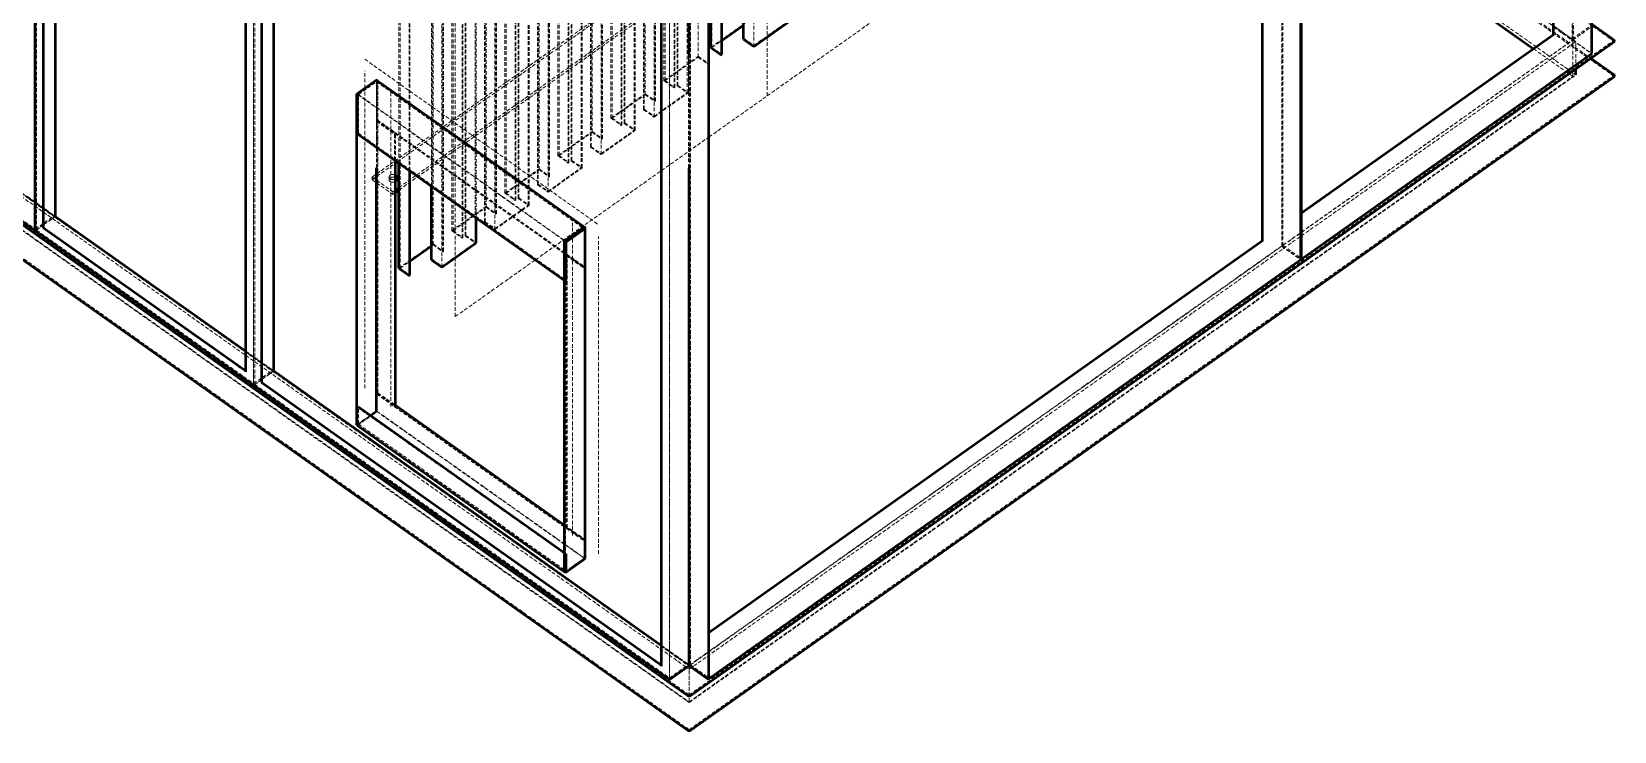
# Model space of a CAD drawing. Header units: millimetres. Extents: x 589 to 12190, y 300 to 8700.
# Drawn here: x 1816 to 3431, y 688 to 1402 of the extents above; entities that cross this region are included whole.
import ezdxf

# ---------------------------------------------------------------- set-up
doc = ezdxf.new("R2010")
doc.units = ezdxf.units.MM
doc.linetypes.add('Hidden', pattern=[15, 5, -3, 5, -2])
for name, color, linetype, lineweight in [('Default', 7, 'Continuous', 50), ('Edges', 7, 'Hidden', 15), ('HiddenEdges', 2, 'Hidden', 15), ('HiddenSilhouettes', 2, 'Hidden', 15), ('HiddenWires', 7, 'Hidden', 15), ('Silhouettes', 7, 'Continuous', 50), ('Wires', 7, 'Hidden', 15)]:
    doc.layers.add(name, color=color, linetype=linetype, lineweight=lineweight)

# ---------------------------------------------------------------- blocks, each defined once
blk = doc.blocks.new('Isometric')
at = {"layer": 'Edges'}
for points in [[(1863.650626169547, -1528.81164213753), (1863.650761888882, 159.4763739560417)], [(1838.477554274986, -1511.011591890284), (1838.477687132474, 141.6763196615316)], [(1813.304573582638, -1503.638581766499), (1813.304704416501, 123.8763304494464)], [(-242.537637487073, -1766.553558077629), (-242.5375033366176, -97.78172258760696)], [(1467.670894372296, -1808.811633943153), (1467.671030091632, -120.5236178495807)], [(1417.324755468646, -1783.638634607283), (1417.324886302508, -156.1237223913381)], [(43.84062431954362, -1979.660175600026), (43.84076017530151, -289.6751378598833)], [(54.44722749290804, -1976.553574820027), (54.44736164336337, -307.7817393300052)], [(-1866.762006890896, -630.6600680500462), (636.396134848756, -2400.660204958135)], [(-1840.599061282694, -659.5362193291564), (636.3961340146302, -2411.036358968734)], [(-1866.762010699405, -678.0362208040824), (636.396136989013, -2448.036361918585)], [(609.5260814242706, -2379.660207490308), (609.526217280028, -689.6751697501661)], [(679.8831377737974, -1530.758667846872), (679.8832025752904, -724.657001561252)], [(724.4308640640802, -1519.258666930026), (724.4309288655722, -713.1570006444058)], [(1469.367920943171, -1746.838554360077), (1813.304573582638, -1503.638581766499)], [(1812.456079923681, -1503.038606132728), (1813.304573582638, -1503.638581766499)], [(636.3961407975221, -2400.660209164548), (1895.046139763605, -1510.660138208652)], [(1469.367918919546, -1772.011553695947), (1838.477597240431, -1511.011561509122)], [(1469.367916057698, -1807.611658237704), (1863.650626169547, -1528.81164213753)], [(636.396136989013, -2448.036361918585), (1895.046135955096, -1558.036290962689)], [(184.1306531788046, -1583.602647695835), (185.2620284088512, -1584.402650811373)], [(235.6079991090855, -2008.998040668912), (235.6080260598328, -1673.742762111074)], [(300.1668194687713, -1819.258690847744), (300.1668274968697, -1719.392729437054)], [(-241.6891085334773, -1761.911628301363), (-225.4256562151486, -1750.411629311024)], [(-242.537637487073, -1766.553558077629), (-241.689108858403, -1765.953557648323)], [(468.1047526411153, -1838.142777842223), (468.1047569612151, -1784.402666756514)], [(493.8434379963719, -1819.942776403136), (493.8434422255232, -1767.334018813779)], [(663.2662362120841, -2316.838599803741), (1417.324755468646, -1783.638634607283)], [(1416.476261809689, -1783.038658973512), (1417.324755468646, -1783.638634607283)], [(663.2662341884584, -2342.011599139611), (1442.497822477735, -1791.011583695906)], [(1442.497822477735, -1791.011583695906), (1467.670894372296, -1808.811633943153)], [(663.266231326611, -2377.611703681368), (1467.670894372296, -1808.811633943153)], [(468.1047207860665, -2234.405371321409), (468.1047526832799, -1837.618269942314)], [(54.44722749290804, -1976.553574820027), (55.29575612157851, -1975.953574390722)], [(54.44722749290804, -1976.553574820027), (598.9194799562079, -2361.553605514424)], [(211.0006795671106, -1991.598037755806), (466.9733720395088, -2172.598068543314)], [(493.8434081194741, -2191.598053700948), (493.8434119548269, -2143.887976017667)], [(493.843406232274, -2215.073994806786), (493.8434081194741, -2191.598053700948)], [(469.2360905836449, -2232.473996945032), (493.843406232274, -2215.073994806786)], [(636.3961375819731, -2360.66020597552), (636.3961426977012, -2297.022829055344)], [(636.3961406269918, -2402.781529338984), (636.3961407975221, -2400.660209164548)], [(636.3961368184828, -2450.15768209302), (636.396136989013, -2448.036361918585)]]:
    blk.add_lwpolyline(points, dxfattribs=at)
for points in [[(1442.497822477735, -1791.011583695906, 0), (1442.497955335223, -138.3236721440908, 0)], [(662.4177031354911, -2379.060231856537, 0), (662.417838991249, -689.0751941163946, 0)], [(1838.477597240426, -1511.011622271438, 0), (1863.650626169547, -1528.81164213753, 0)], [(636.3961919389694, -1684.483416904638, 0), (636.3962042492863, -1531.348563866961, 0)], [(185.2620284088512, -1584.402650811373, 0), (212.1320845665541, -1565.402649296585, 0)], [(636.3961340146302, -2411.036358968734, 0), (1842.720234147293, -1558.036290962689, 0)], [(185.261992233703, -2034.405355376267, 0), (185.2620284088512, -1584.402650811373, 0)], [(185.2620284088512, -1584.402650811373, 0), (468.1047569612151, -1784.402666756514, 0)], [(255.6190931784895, -1830.75869176459, 0), (255.6191046633035, -1687.892731814229, 0)], [(468.1047569612151, -1784.402666756514, 0), (494.9748131189181, -1765.402665241726, 0)], [(-242.537637487073, -1766.553558077629, 0), (33.23402285148177, -1961.553573624141, 0)], [(466.9734033103555, -1783.602678899766, 0), (468.1047569612151, -1784.402666756514, 0)], [(493.8434379054233, -1821.074129899487, 0), (494.9748087078706, -1820.274129823785, 0)], [(55.29575644650413, -1971.911645043761, 0), (71.55920876483333, -1960.411646053422, 0)], [(185.261994211854, -2009.798039194893, 0), (468.1047227642175, -2209.798055140035, 0)], [(211.00067767991, -2015.073978861644, 0), (466.9733701523073, -2196.074009649151, 0)], [(236.7393699115314, -2008.198040593211, 0), (466.9733721681305, -2170.998068573809, 0)], [(468.1047227642175, -2209.798055140035, 0), (469.236092470846, -2208.998055839194, 0)], [(636.3961340146302, -2411.036358968734, 0), (636.3961346782257, -2402.781525132571, 0)]]:
    blk.add_polyline3d(points, dxfattribs=at)
for points in [[(1838.477597240426, -1511.011622271438, 0)], [(493.8434379054233, -1821.074129899487, 0)]]:
    blk.add_polyline3d(points, close=True, dxfattribs=at)
at = {"layer": 'HiddenEdges'}
for points in [[(-634.274957512054, 238.7186812564878), (1842.720237785271, -1512.781458383089)], [(-608.1120080953433, 257.218682731414), (1895.046139593075, -1512.781458383088)], [(-608.1120119038521, 209.8425299773776), (1895.046135784566, -1560.157611137125)], [(-227.1226780934803, -1749.211653605576), (-227.1225423741439, -60.92363751200355)], [(-225.4256564480393, -1750.908685374653), (-225.4255205922786, -60.92361307409737)], [(-253.1442056225128, -1767.611654691059), (-253.1440699031764, -79.32363859748693)], [(1442.49782231306, -1790.660160531856), (1442.497958168818, -100.6751227917134)], [(1468.519351933931, -1746.23863200701), (1468.51948360601, -108.2966837060053)], [(69.86214372812674, -1959.211639830394), (69.86227944746315, -270.9236237368223)], [(70.71068047724611, -1960.660174085237), (70.710816333004, -270.6751363450944)], [(34.08255148015178, -1960.953573194837), (34.0826856306071, -292.1817377048151)], [(43.8406161990938, -1977.611640915878), (43.84075191843021, -289.3236248223056)], [(-1838.477741230248, -660.1575393840037), (636.3961336029338, -2410.157678903992)], [(635.5476008328528, -2359.211671720676), (635.5477365521897, -670.9236556271044)], [(662.4176672028434, -2316.238677450674), (662.4177988749229, -678.2967291496689)], [(599.7680085848779, -2360.953605085119), (599.7681427353332, -692.1817695950976)], [(609.5260733038208, -2377.61167280616), (609.5262090231563, -689.3236567125882)], [(711.1372643573263, -1508.658659981418), (711.1373291588193, -702.556993695797)], [(648.7703965004594, -1533.958649791446), (648.7704613019519, -727.8569835058258)], [(662.0640392691207, -1543.358674954933), (662.0641040706128, -737.257008669312)], [(616.2435310845012, -1575.75867143453), (616.2435958859942, -769.6570051489093)], [(621.1932782714466, -1572.25867115549), (621.1933430729396, -766.1570048698693)], [(576.6455089192568, -1584.958653857459), (576.6455737207493, -778.8569875718379)], [(589.9391516879182, -1594.358679020945), (589.9392164894107, -788.2570127353242)], [(549.068390690245, -1623.258675221502), (549.068455491737, -817.1570089358815)], [(575.372770086828, -1604.658667635088), (575.3728348883196, -798.5570013494669)], [(504.5206213380548, -1635.95865792347), (504.5206861395473, -829.8569916378499)], [(517.8142641067161, -1645.358683086957), (517.8143289082086, -839.257016801336)], [(544.1186435032996, -1626.758675500542), (544.1187083047917, -820.6570092149216)], [(516.5414822123794, -1666.258678649708), (516.5415470138714, -860.1570123640872)], [(432.3957337568522, -1686.958661989482), (432.3957985583447, -880.8569957038617)], [(471.9937559220966, -1677.758679566554), (471.9938207235896, -871.6570132809334)], [(476.943503109042, -1674.258679287514), (476.943567910535, -868.1570130018933)], [(431.1229949244234, -1706.658675767111), (431.123059725915, -900.5570094814907)], [(445.6893765255136, -1696.358687152969), (445.6894413270061, -890.257020867348)], [(399.8688683408946, -1728.758683632566), (399.8689331423866, -922.6570173469456)], [(404.8186155278399, -1725.258683353526), (404.818680329332, -919.1570170679054)], [(444.4165946311764, -1717.25868271572), (444.4166594326693, -911.1570164300995)], [(360.2708461756497, -1737.958666055494), (360.2709109771422, -931.8569997698739)], [(373.5644889443111, -1747.358691218981), (373.5645537458036, -941.2570249333601)], [(358.9981073432205, -1757.658679833123), (358.9981721447134, -951.557013547503)], [(372.2917070499743, -1768.258686781732), (372.2917718514664, -962.1570204961113)], [(288.1459585944472, -1788.958670121506), (288.1460233959397, -982.8570038358855)], [(327.7439807596916, -1779.758687698578), (327.7440455611845, -973.6570214129572)], [(332.693727946637, -1776.258687419538), (332.6937927481299, -970.1570211339172)], [(286.8732197620184, -1808.658683899135), (286.8732845635104, -1002.557017613515)], [(301.439601363109, -1798.358695284992), (301.4396661646015, -992.2570289993719)], [(255.6191046633035, -1687.892731814229), (255.6191579799815, -1024.657025478969)], [(300.1668274968697, -1719.392729437054), (300.1668842702643, -1013.157024562123)], [(-1032.375960876972, -1180.660111899185), (-226.2741845027354, -1750.660157342838)], [(-1031.527432822276, -1180.908639931), (-225.4256564480393, -1750.908685374653)], [(1838.47759720047, -1511.508666312145), (1838.477607915882, -1378.213710829284)], [(1812.45608085836, -1491.411618925398), (1837.629060519561, -1509.211603953809)], [(212.1320802464543, -1619.142760382293), (212.1320845665541, -1565.402649296585)], [(636.3961336029338, -2410.157678903992), (1838.477593289642, -1560.157611137125)], [(186.3933980245315, -1584.734005006884), (469.236126576895, -1784.734020952025)], [(211.000709444008, -1619.942760457994), (212.1320802464543, -1619.142760382293)], [(235.6080288950347, -1638.474116867452), (236.7393996974811, -1637.67411679175)], [(235.6080260598328, -1673.742762111074), (235.6080288950347, -1638.474116867452)], [(233.3452377559738, -1720.442682703963), (233.3452380401909, -1716.907149079904)], [(1469.367845592887, -1746.838607640781), (1469.367920943171, -1746.838554360077)], [(495.8233070448291, -2190.198053553569), (495.8233411508777, -1765.9340186664)], [(1444.194844163137, -1789.811607990458), (1469.367918919546, -1772.011553695947)], [(470.3674701695404, -2173.398058341535), (470.3674999554896, -1802.874134540074)], [(636.3961375819731, -2360.66020597552), (1442.49782231306, -1790.660160531856)], [(70.71068047724611, -1960.660174085237), (636.3961375819731, -2360.66020597552)], [(211.0006795671106, -1991.598037755806), (212.1320503695565, -1990.798037680104)], [(212.1320503695565, -1990.798037680104), (212.9805784924656, -1990.198037608427)], [(212.1320503695565, -1990.798037680104), (236.7393699115314, -2008.198040593211)], [(211.0006731613589, -2014.60535074594), (212.1320483914055, -2015.405353861479)], [(466.9733721681305, -2170.998068573809), (494.9747789219205, -2190.798053625246)], [(466.9733720395088, -2172.598068543314), (473.7615463962939, -2177.398032772707)], [(469.2360993670941, -2174.198058417237), (470.3674701695404, -2173.398058341535)], [(493.8434232929108, -2214.605381949872), (494.9747769437695, -2215.40536980662)], [(663.2661608618, -2316.838653084445), (663.2662362120841, -2316.838599803741)], [(636.3961346782257, -2402.781525132571), (636.396137652609, -2365.781526389133)], [(636.396137513761, -2361.508734079011), (636.3961375819731, -2360.66020597552)]]:
    blk.add_lwpolyline(points, dxfattribs=at)
blk.add_lwpolyline([(1838.477597268682, -1510.660138208653)], close=True, dxfattribs=at)
for points in [[(588.6663697935805, -1615.258674583696, 0), (588.666434595074, -809.1570082980754, 0)], [(503.2478825056251, -1655.658671701099, 0), (503.2479473071185, -849.5570054154789, 0)], [(1273.640633658237, -1110.908658788091, 0), (1839.326090762963, -1510.908690678374, 0)], [(1812.456080790148, -1492.26014702889, 0), (1838.477554303242, -1510.660107827498, 0)], [(1838.477597268682, -1510.660138208653, 0), (1864.499162822199, -1529.06016408967, 0)], [(186.3933980245315, -1584.734005006884, 0), (211.0007136731597, -1567.334002868638, 0)], [(211.0006731613589, -2014.60535074594, 0), (211.0007093365075, -1564.602646181046, 0)], [(212.9806125985142, -1565.934002721258, 0), (495.8233411508777, -1765.9340186664, 0)], [(186.3933937953798, -1637.34276259624, 0), (186.3933980245315, -1584.734005006884, 0)], [(211.0007093530598, -1621.074113954346, 0), (235.6080288950347, -1638.474116867452, 0)], [(212.1320802464543, -1619.142760382293, 0), (494.9748087988182, -1819.142776327434, 0)], [(185.2620240887513, -1638.142761897081, 0), (186.3933937953798, -1637.34276259624, 0)], [(186.3933937953798, -1637.34276259624, 0), (469.2361223477437, -1837.342778541382, 0)], [(-253.1442406604383, -1769.660158857627, 0), (-226.2741845027354, -1750.660157342838, 0)], [(-251.4471837441811, -1768.811630396508, 0), (-241.6891085334773, -1761.911628301363, 0)], [(-226.2741845027354, -1750.660157342838, 0), (70.71068047724657, -1960.660174085237, 0)], [(-225.4256564480393, -1750.908685374653, 0), (71.55920853194266, -1960.908702117051, 0)], [(493.8434232929108, -2214.605381949872, 0), (493.8434594680584, -1764.602677384978, 0)], [(494.9748130279695, -1766.534018738077, 0), (495.8233411508777, -1765.9340186664, 0)], [(469.2361291530433, -1803.674134615776, 0), (493.8434379054233, -1821.074129899487, 0)], [(45.53768123579994, -1978.811647138906, 0), (55.29575644650413, -1971.911645043761, 0)], [(70.71068040903401, -1961.508702188729, 0), (71.5592085319422, -1960.908702117051, 0)], [(71.5592085319422, -1960.908702117051, 0), (637.2446656366687, -2360.908734007334, 0)], [(212.1320503695565, -1990.798037680104, 0), (212.1320503731672, -1990.753122979991, 0)], [(184.130617003656, -2033.605352260729, 0), (211.0006731613589, -2014.60535074594, 0)], [(186.3933620312814, -2032.473980999891, 0), (186.3933639184825, -2008.998039894052, 0)], [(212.1320483914055, -2015.405353861479, 0), (494.9747769437695, -2215.40536980662, 0)], [(470.3674701695404, -2173.398058341535, 0), (494.9747789219205, -2190.798053625246, 0)], [(466.9733701523073, -2196.074009649151, 0), (493.843406232274, -2215.073994806786, 0)], [(466.9733671352078, -2233.60538346466, 0), (493.8434232929108, -2214.605381949872, 0)], [(638.09315943205, -2359.811653434122, 0), (663.2662341884584, -2342.011599139611, 0)], [(636.3961336029338, -2410.157678903992, 0), (636.3961375819731, -2360.66020597552, 0)]]:
    blk.add_polyline3d(points, dxfattribs=at)
at = {"layer": 'HiddenSilhouettes'}
for points in [[(-608.1120117333219, 211.9638501518134), (1863.046141326811, -1535.408877245328)], [(-634.2749611500326, 193.4638486768877), (1842.720234147293, -1558.036290962689)], [(-251.4471837441811, -1768.811630396508), (-251.4470480248447, -80.52361430293558)], [(-226.2741845709475, -1751.50868544633), (-226.274056079701, -153.1348865278719)], [(70.71068040903401, -1961.508702188729), (70.71081626479463, -271.5236298881732)], [(45.53768123579994, -1978.811647138906), (45.5378169551368, -290.5236310453342)], [(637.2446656366687, -2360.908734007334), (637.2448014924298, -670.9236617067788)], [(638.09315943205, -2359.811653434122), (638.0932951513864, -671.5236373405498)], [(667.4380317260016, -1520.758636532034), (667.4380965274936, -714.656970246414)], [(662.9125759899853, -1542.758668803581), (662.9126407914782, -736.6570025179606)], [(602.1013946568837, -1565.758670637273), (602.1014594583758, -759.6570043516522)], [(603.7984250367053, -1565.758640119692), (603.7984898381974, -759.6569738340716)], [(617.0920678053667, -1575.158665283178), (617.0921326068587, -769.0569989975579)], [(620.3447415505821, -1572.858677306841), (620.3448063520746, -766.7570110212209)], [(590.7876884087832, -1593.758672869593), (590.7877532102752, -787.6570065839724)], [(633.6383843192434, -1582.258702470328), (633.6384491207359, -776.1570361847071)], [(635.335414699065, -1582.258671952747), (635.335479500558, -776.1570056671262)], [(529.9765070756812, -1616.758674703285), (529.9765718771741, -810.6570084176642)], [(531.6735374555028, -1616.758644185704), (531.6736022569958, -810.6569779000836)], [(548.21985396938, -1623.858681372853), (548.2199187708725, -817.757015087233)], [(574.524233365963, -1605.258673786439), (574.5242981674555, -799.1570075008183)], [(518.6628008275807, -1644.758676935605), (518.6628656290736, -838.6570106499846)], [(544.9671802241642, -1626.15866934919), (544.9672450256571, -820.0570030635697)], [(561.5134967380413, -1633.25870653634), (561.5135615395338, -827.1570402507189)], [(563.2105271178634, -1633.258676018759), (563.2105919193555, -827.1570097331385)], [(502.399345784761, -1656.258677852451), (502.3994105862535, -850.1570115668303)], [(457.8516194944791, -1667.758678769297), (457.8516842959712, -861.6570124836762)], [(459.5486498743007, -1667.758648251716), (459.5487146757928, -861.6569819660958)], [(472.8422926429621, -1677.158673415202), (472.8423574444541, -871.057007129582)], [(476.0949663881775, -1674.858685438865), (476.09503118967, -868.7570191532452)], [(489.3886091568388, -1684.258710602352), (489.3886739583313, -878.1570443167311)], [(491.0856395366604, -1684.258680084771), (491.0857043381534, -878.1570137991505)], [(430.2744582035584, -1707.258681918463), (430.2745230050509, -901.1570156328426)], [(446.5379132463786, -1695.758681001617), (446.5379780478706, -889.6570147159966)], [(385.7267319132761, -1718.758682835309), (385.7267967147691, -912.6570165496883)], [(387.4237622930978, -1718.758652317728), (387.4238270945907, -912.6569860321076)], [(400.7174050617591, -1728.158677481214), (400.7174698632521, -922.057011195594)], [(403.9700788069749, -1725.858689504877), (403.9701436084674, -919.757023219257)], [(374.4130256651756, -1746.758685067629), (374.4130904666686, -940.6570187820084)], [(417.2637215756363, -1735.258714668363), (417.2637863771288, -929.1570483827429)], [(418.9607519554584, -1735.258684150783), (418.9608167569504, -929.1570178651623)], [(313.6018443320741, -1769.758686901321), (313.6019091335661, -963.6570206157003)], [(315.2988747118957, -1769.75865638374), (315.2989395133877, -963.6569900981196)], [(358.1495706223559, -1758.258685984475), (358.1496354238484, -952.1570196988544)], [(328.592517480557, -1779.158681547226), (328.5925822820491, -973.0570152616056)], [(331.8451912257724, -1776.858693570889), (331.8452560272649, -970.7570272852686)], [(345.1388339944338, -1786.258718734375), (345.1388987959263, -980.1570524487547)], [(286.0246910692517, -1709.392728639797), (286.0247478426459, -1003.157023764866)], [(302.2881380839735, -1797.758689133641), (302.2882028854656, -991.6570228480205)], [(241.476968235685, -1677.892731016972), (241.4770215523645, -1014.657024681712)], [(243.1739871306927, -1820.758660449752), (243.1740519321856, -1014.656994164131)], [(256.4676412877002, -1688.492737829155), (256.467694700847, -1024.057019327618)], [(-1032.375960945184, -1181.508640002677), (-226.2741845709475, -1751.50868544633)], [(-1057.548960118418, -1198.811584952854), (-253.1442404957597, -1767.611630031949)], [(205.0609651849545, -1696.90714748539), (629.3250097802625, -1396.907123567672)], [(239.2141868877711, -1676.292702944907), (629.3250094960454, -1400.442657191732)], [(241.4769655616005, -1711.157148621481), (657.6092826354993, -1416.907125162186)], [(665.7410013461804, -1520.758667049615), (712.4100462516644, -1487.758664418666)], [(1837.629060519561, -1509.211603953809), (1863.65062311477, -1490.811578072792)], [(636.3961375819731, -2360.66020597552), (1838.477597268682, -1510.660138208653)], [(636.396137652609, -2365.781526389133), (1842.720237785271, -1512.781458383089)], [(667.4380317260016, -1520.758636532034), (680.7316744946629, -1530.158661695521)], [(710.2887276364618, -1509.258666132769), (711.1372643573263, -1508.658659981418)], [(1842.720234810887, -1549.781465539353), (1842.720237785271, -1512.781458383089)], [(-226.2741845027354, -1750.660157342838), (-226.2741668725539, -1531.348563866961)], [(603.7984250367053, -1565.758640119692), (648.7703965004594, -1533.958649791446)], [(648.7703965004594, -1533.958649791446), (662.0640392691207, -1543.358674954933)], [(212.132084475606, -1566.534002792936), (212.9806125985142, -1565.934002721258)], [(212.132084475606, -1566.534002792936), (494.9748130279695, -1766.534018738077)], [(212.9805784924656, -1990.198037608427), (212.9806125985142, -1565.934002721258)], [(602.1013946568837, -1565.758670637273), (616.2435310845012, -1575.75867143453)], [(603.7984250367053, -1565.758640119692), (617.0920678053667, -1575.158665283178)], [(531.6735374555028, -1616.758644185704), (576.6455089192568, -1584.958653857459)], [(576.6455089192568, -1584.958653857459), (589.9391516879182, -1594.358679020945)], [(576.6455519811648, -1583.758672072336), (590.7876884087832, -1593.758672869593)], [(588.6663697935805, -1615.258674583696), (635.335414699065, -1582.258671952747)], [(588.6664128554894, -1614.058692798573), (633.6383843192434, -1582.258702470328)], [(616.2435310845012, -1575.75867143453), (617.0920678053667, -1575.158665283178)], [(620.3447415505821, -1572.858677306841), (621.1932782714466, -1572.25867115549)], [(620.3447415505821, -1572.858677306841), (633.6383843192434, -1582.258702470328)], [(575.372770086828, -1604.658667635088), (588.6664128554894, -1614.058692798573)], [(459.5486498743007, -1667.758648251716), (504.5206213380548, -1635.95865792347)], [(504.5206213380548, -1635.95865792347), (517.8142641067161, -1645.358683086957)], [(529.9765070756812, -1616.758674703285), (544.1186435032996, -1626.758675500542)], [(531.6735374555028, -1616.758644185704), (544.9671802241642, -1626.15866934919)], [(548.21985396938, -1623.858681372853), (561.5134967380413, -1633.25870653634)], [(549.068390690245, -1623.258675221502), (563.2105271178634, -1633.258676018759)], [(236.7393967336575, -1674.542762004877), (236.7393996974811, -1637.67411679175)], [(502.399345784761, -1656.258677852451), (503.2478825056251, -1655.658671701099)], [(502.399345784761, -1656.258677852451), (516.5414822123794, -1666.258678649708)], [(503.2478825056251, -1655.658671701099), (516.5415252742869, -1665.058696864585)], [(517.8142641067161, -1645.358683086957), (518.6628008275807, -1644.758676935605)], [(205.0609649007374, -1700.442681109449), (236.7393964523062, -1678.042644282827)], [(457.8516194944791, -1667.758678769297), (471.9937559220966, -1677.758679566554)], [(459.5486498743007, -1667.758648251716), (472.8422926429621, -1677.158673415202)], [(471.9937559220966, -1677.758679566554), (472.8422926429621, -1677.158673415202)], [(476.0949663881775, -1674.858685438865), (476.943503109042, -1674.258679287514)], [(476.0949663881775, -1674.858685438865), (489.3886091568388, -1684.258710602352)], [(476.943503109042, -1674.258679287514), (491.0856395366604, -1684.258680084771)], [(205.0609649007374, -1700.442681109449), (205.0609651849545, -1696.90714748539)], [(205.0609649007374, -1700.442681109449), (233.3452377559738, -1720.442682703963)], [(205.0609651849545, -1696.90714748539), (233.3452380401909, -1716.907149079904)], [(236.7393947302016, -1699.464861691411), (234.6392973592356, -1700.322186820156), (232.0511328962875, -1700.322217337736), (229.8097027274548, -1699.407147684704), (228.5155987893827, -1697.822217138422), (228.5156418006363, -1695.992108349937), (229.8097023255118, -1694.407147286075), (232.0511755055963, -1693.492108150623), (234.6393399685444, -1693.492077633043), (236.7393951414247, -1694.349430578996)], [(228.5155985051656, -1701.357750762482), (228.5155987893827, -1697.822217138422)], [(228.5156415164192, -1699.527641973997), (229.8097020412947, -1697.942680910135), (232.0511752213793, -1697.027641774682), (234.6393396843273, -1697.027611257102), (236.7393948572076, -1697.884964203055)], [(237.4786267364066, -1698.67489538587), (238.1748737912321, -1699.527611456416)], [(385.7267319132761, -1718.758682835309), (432.3957768187602, -1685.75868020436)], [(432.3957337568522, -1686.958661989482), (445.6893765255136, -1696.358687152969)], [(432.3957768187602, -1685.75868020436), (446.5379132463786, -1695.758681001617)], [(444.4165946311764, -1717.25868271572), (491.0856395366604, -1684.258680084771)], [(444.4166376930848, -1716.058700930597), (489.3886091568388, -1684.258710602352)], [(228.5155985051656, -1701.357750762482), (229.8097024432377, -1702.942681308763), (232.0511326120704, -1703.857750961796), (234.6392970750185, -1703.857720444215), (236.7393944459845, -1703.000395315471)], [(385.7267319132761, -1718.758682835309), (399.8688683408946, -1728.758683632566)], [(387.4237622930978, -1718.758652317728), (400.7174050617591, -1728.158677481214)], [(431.1229949244234, -1706.658675767111), (444.4166376930848, -1716.058700930597)], [(315.2988747118957, -1769.75865638374), (360.2708461756497, -1737.958666055494)], [(360.2708461756497, -1737.958666055494), (373.5644889443111, -1747.358691218981)], [(372.2917070499743, -1768.258686781732), (418.9607519554584, -1735.258684150783)], [(372.2917501118818, -1767.058704996609), (417.2637215756363, -1735.258714668363)], [(403.9700788069749, -1725.858689504877), (404.8186155278399, -1725.258683353526)], [(403.9700788069749, -1725.858689504877), (417.2637215756363, -1735.258714668363)], [(404.8186155278399, -1725.258683353526), (418.9607519554584, -1735.258684150783)], [(-253.1442056225128, -1767.611654691059), (-227.1226780934803, -1749.211653605576)], [(-226.2741845709475, -1751.50868544633), (-225.4256564480393, -1750.908685374653)], [(358.1495706223559, -1758.258685984475), (358.9981073432205, -1757.658679833123)], [(358.1495706223559, -1758.258685984475), (372.2917070499743, -1768.258686781732)], [(358.9981073432205, -1757.658679833123), (372.2917501118818, -1767.058704996609)], [(1468.519392916721, -1746.238660986219), (1469.367845592887, -1746.838607640781)], [(-253.1442056225128, -1767.611654691059), (-253.1442404957597, -1767.611630031949)], [(300.1668625306797, -1818.058709062621), (345.1388339944338, -1786.258718734375)], [(313.6018443320741, -1769.758686901321), (327.7439807596916, -1779.758687698578)], [(315.2988747118957, -1769.75865638374), (328.592517480557, -1779.158681547226)], [(327.7439807596916, -1779.758687698578), (328.592517480557, -1779.158681547226)], [(331.8451912257724, -1776.858693570889), (332.693727946637, -1776.258687419538)], [(331.8451912257724, -1776.858693570889), (345.1388339944338, -1786.258718734375)], [(332.693727946637, -1776.258687419538), (346.8358643742554, -1786.258688216795)], [(241.4769567508711, -1820.758690967333), (288.1460016563551, -1787.758688336384)], [(288.1459585944472, -1788.958670121506), (301.439601363109, -1798.358695284992)], [(288.1460016563551, -1787.758688336384), (302.2881380839735, -1797.758689133641)], [(301.439601363109, -1798.358695284992), (302.2881380839735, -1797.758689133641)], [(469.2360993670941, -2174.198058417237), (469.2361291530433, -1803.674134615776)], [(1442.49782231306, -1790.660160531856), (1467.670894400546, -1808.460210915521)], [(1444.194844163137, -1789.811607990458), (1469.367916057698, -1807.611658237704)], [(243.1739871306927, -1820.758660449752), (256.4676298993541, -1830.158685613239)], [(286.8732197620184, -1808.658683899135), (300.1668625306797, -1818.058709062621)], [(71.55920853194266, -1960.908702117051), (71.55921844310433, -1837.618269942314)], [(43.8406161990938, -1977.611640915878), (69.86214372812674, -1959.211639830394)], [(33.23402294794823, -1960.353572901956), (34.08255148015178, -1960.953573194837)], [(45.53768123579994, -1978.811647138906), (609.5260733038208, -2377.61167280616)], [(70.71068040903401, -1961.508702188729), (636.396137513761, -2361.508734079011)], [(212.9805784924656, -1990.198037608427), (236.7393700079983, -2006.99804058628)], [(185.261992233703, -2034.405355376267), (212.1320483914055, -2015.405353861479)], [(186.3933620312814, -2032.473980999891), (202.9933588021095, -2020.736009112519)], [(466.9733722645969, -2169.798068566879), (495.8233070448291, -2190.198053553569)], [(494.9747789219205, -2190.798053625246), (495.8233070448291, -2190.198053553569)], [(466.9733692419809, -2207.398068863504), (469.236092470846, -2208.998055839194)], [(662.4177081856342, -2316.238706429884), (663.2661608618, -2316.838653084445)], [(663.2662362120755, -2316.838706365137), (663.2661608618, -2316.838653084445)], [(598.9194822265408, -2333.311680079396), (635.5476008328528, -2359.211671720676)], [(598.9194800526743, -2360.353604792238), (599.7680085848779, -2360.953605085119)], [(598.9194799562079, -2361.553605514424), (599.7680085848779, -2360.953605085119)], [(609.5260733038208, -2377.61167280616), (635.5476008328528, -2359.211671720676)], [(636.396137513761, -2361.508734079011), (637.2446656366687, -2360.908734007334)]]:
    blk.add_lwpolyline(points, dxfattribs=at)
blk.add_lwpolyline([(609.5260815889492, -2377.61167866463)], close=True, dxfattribs=at)
for points in [[(1837.629060519561, -1509.211603953809, 0), (1837.629196238897, 179.0764121397624, 0)], [(1839.326090762963, -1510.908690678374, 0), (1839.326226590471, 178.7249240341371, 0)], [(1444.194844163137, -1789.811607990458, 0), (1444.194979882473, -101.523591896886, 0)], [(-1840.599057644715, -614.2813867495561, 0), (636.396137652609, -2365.781526389133, 0)], [(-1838.477737251209, -610.6600664555317, 0), (636.3961375819731, -2360.66020597552, 0)], [(346.8358670966973, -1752.392724564671, 0), (346.8359291757479, -980.1570219311743, 0)], [(241.4769652773834, -1714.692682245541, 0), (657.6092823512822, -1420.442658786246, 0)], [(724.4309071259877, -1518.058685144903, 0), (769.4028785897431, -1486.258694816658, 0)], [(1812.456080721935, -1493.108675132382, 0), (1838.47759720047, -1511.508666312145, 0)], [(1838.477597268682, -1510.660138208653, 0), (1864.499165780509, -1492.260108143953, 0)], [(667.4380317260016, -1520.758636532034, 0), (680.7316760059753, -1511.35860923123, 0)], [(711.1372643573263, -1508.658659981418, 0), (724.4309071259877, -1518.058685144903, 0)], [(1785.077603313909, -1522.398115245966, 0), (1838.477593289642, -1560.157611137125, 0)], [(1838.477593289642, -1560.157611137125, 0), (1838.477597268682, -1510.660138208653, 0)], [(1838.47759720047, -1511.508666312145, 0), (1839.326090762963, -1510.908690678374, 0)], [(602.1013946568837, -1565.758670637273, 0), (648.7704395623673, -1532.758668006324, 0)], [(648.7704395623673, -1532.758668006324, 0), (662.9125759899853, -1542.758668803581, 0)], [(662.0640392691207, -1543.358674954933, 0), (662.9125759899853, -1542.758668803581, 0)], [(211.000709444008, -1619.942760457994, 0), (211.0007136731597, -1567.334002868638, 0)], [(211.0007136731597, -1567.334002868638, 0), (493.8434422255232, -1767.334018813779, 0)], [(212.1320483914055, -2015.405353861479, 0), (212.1320845665541, -1565.402649296585, 0)], [(529.9765070756812, -1616.758674703285, 0), (576.6455519811648, -1583.758672072336, 0)], [(621.1932782714466, -1572.25867115549, 0), (635.335414699065, -1582.258671952747, 0)], [(574.524233365963, -1605.258673786439, 0), (575.372770086828, -1604.658667635088, 0)], [(574.524233365963, -1605.258673786439, 0), (588.6663697935805, -1615.258674583696, 0)], [(589.9391516879182, -1594.358679020945, 0), (590.7876884087832, -1593.758672869593, 0)], [(211.000709444008, -1619.942760457994, 0), (493.8434379963719, -1819.942776403136, 0)], [(211.0007093530598, -1621.074113954346, 0), (212.1320801555062, -1620.274113878644, 0)], [(212.1320801555062, -1620.274113878644, 0), (236.7393996974811, -1637.67411679175, 0)], [(457.8516194944791, -1667.758678769297, 0), (504.5206643999627, -1634.758676138348, 0)], [(504.5206643999627, -1634.758676138348, 0), (518.6628008275807, -1644.758676935605, 0)], [(516.5414822123794, -1666.258678649708, 0), (563.2105271178634, -1633.258676018759, 0)], [(516.5415252742869, -1665.058696864585, 0), (561.5134967380413, -1633.25870653634, 0)], [(544.1186435032996, -1626.758675500542, 0), (544.9671802241642, -1626.15866934919, 0)], [(548.21985396938, -1623.858681372853, 0), (549.068390690245, -1623.258675221502, 0)], [(387.4237622930978, -1718.758652317728, 0), (432.3957337568522, -1686.958661989482, 0)], [(445.6893765255136, -1696.358687152969, 0), (446.5379132463786, -1695.758681001617, 0)], [(233.3452380401909, -1716.907149079904, 0), (236.7393935209734, -1714.507118395271, 0)], [(233.3452377559738, -1720.442682703963, 0), (236.7393932367563, -1718.04265201933, 0)], [(430.2744582035584, -1707.258681918463, 0), (431.1229949244234, -1706.658675767111, 0)], [(430.2744582035584, -1707.258681918463, 0), (444.4165946311764, -1717.25868271572, 0)], [(-263.7508398581681, -1723.311631446715, 0), (-227.1226780934803, -1749.211653605576, 0)], [(313.6018443320741, -1769.758686901321, 0), (360.2708892375576, -1736.758684270372, 0)], [(360.2708892375576, -1736.758684270372, 0), (374.4130256651756, -1746.758685067629, 0)], [(399.8688683408946, -1728.758683632566, 0), (400.7174050617591, -1728.158677481214, 0)], [(-226.2741845709475, -1751.50868544633, 0), (70.71068040903447, -1961.508702188729, 0)], [(373.5644889443111, -1747.358691218981, 0), (374.4130256651756, -1746.758685067629, 0)], [(1468.519351933931, -1746.23863200701, 0), (1469.367921039634, -1745.638602956117, 0)], [(1469.367920943163, -1746.838660921474, 0), (1469.367845592887, -1746.838607640781, 0)], [(-251.4471837441811, -1768.811630396508, 0), (43.8406161990938, -1977.611640915878, 0)], [(286.0246845524657, -1790.458637586195, 0), (288.1459585944472, -1788.958670121506, 0)], [(469.2361291530433, -1803.674134615776, 0), (470.3674999554896, -1802.874134540074, 0)], [(470.3674999554896, -1802.874134540074, 0), (494.9748087078697, -1820.274129823785, 0)], [(243.1739871306927, -1820.758660449752, 0), (256.4676314106664, -1811.358633148947, 0)], [(286.0246830411534, -1809.258690050487, 0), (286.8732197620184, -1808.658683899135, 0)], [(33.23402512181428, -1933.311648189114, 0), (69.86214372812674, -1959.211639830394, 0)], [(33.23402285148177, -1961.553573624141, 0), (34.08255148015178, -1960.953573194837, 0)], [(43.84062431954362, -1979.660175600026, 0), (70.71068047724657, -1960.660174085237, 0)], [(186.3933620312814, -2032.473980999891, 0), (469.2360905836449, -2232.473996945032, 0)], [(469.2360993670941, -2174.198058417237, 0), (493.8434081194741, -2191.598053700948, 0)], [(662.4176672028434, -2316.238677450674, 0), (663.2662363085465, -2315.63864839978, 0)], [(662.4177081856342, -2316.238706429884, 0), (662.4176672028434, -2316.238677450674, 0)], [(638.09315943205, -2359.811653434122, 0), (663.266231326611, -2377.611703681368, 0)]]:
    blk.add_polyline3d(points, dxfattribs=at)
blk.add_polyline3d([(1468.519392916721, -1746.238660986219, 0)], close=True, dxfattribs=at)
at = {"layer": 'HiddenWires'}
for points in [[(211.0007065178584, -1656.342759197968), (211.0007137641078, -1566.202649372286)], [(195.0907758018234, -1983.883570482952), (195.0908086029126, -1575.852646414178)], [(230.4461441058334, -1670.092760294196), (230.4461514807044, -1578.35265049901)], [(427.3512620866027, -1809.325707654704), (663.2662904206218, -1642.50856855383)], [(477.9335043541864, -2183.883586428093), (477.9335388730747, -1754.48401794736)]]:
    blk.add_lwpolyline(points, dxfattribs=at)
blk.add_polyline3d([(318.1980602044546, -1732.14273664949, 0), (318.1981125966627, -1080.407029923677, 0)], dxfattribs=at)
at = {"layer": 'Silhouettes'}
for points in [[(1864.499162822199, -1529.06016408967), (1864.499298677957, 160.9248736504724)], [(-253.1442406604383, -1769.660158857627), (-253.1441048046804, -79.67512111748465)], [(-225.4256562151486, -1750.411629311024), (-225.4255243350258, -109.8817192560305)], [(1468.519387866578, -1809.060186412873), (1468.519523722335, -119.0751486727308)], [(1469.367916057698, -1807.611658237704), (1469.368051777034, -119.3236421441325)], [(1416.476261809689, -1783.038658973512), (1416.47639254709, -156.723698161527)], [(33.23402285148177, -1961.553573624141), (33.23415700193664, -292.7817381341201)], [(55.29575612157851, -1975.953574390722), (55.29589017556691, -308.381739622886)], [(71.55920876483333, -1960.411646053422), (71.55934064495523, -319.8817359984282)], [(-1866.762007061426, -632.781388224482), (636.3961346782257, -2402.781525132571)], [(-1866.762010869935, -680.1575409785182), (636.3961368184828, -2450.15768209302)], [(636.3962042492863, -1531.348563866961), (636.396273437731, -670.6751682353772)], [(598.9194799562079, -2361.553605514424), (598.9196141066627, -692.7817700244027)], [(663.266231326611, -2377.611703681368), (663.2663670459478, -689.3236875877963)], [(710.2887276364618, -1509.258666132769), (710.2887924379538, -703.1569998471487)], [(665.7410013461804, -1520.758667049615), (665.741066147672, -714.6570007639946)], [(680.7316744946629, -1530.158661695521), (680.731739296155, -724.0569954099003)], [(-1059.246017034675, -1199.660113413974), (-253.1442406604383, -1769.660158857627)], [(1469.36795693167, -1299.157678294825), (1785.077603313909, -1522.398115245966)], [(724.4308640640802, -1519.258666930026), (771.0999089695642, -1486.258664299077)], [(1469.367921039634, -1745.638602956117), (1812.456079923681, -1503.038606132728)], [(1865.347653587162, -1489.660136761786), (1895.046139763605, -1510.660138208652)], [(636.3961406269918, -2402.781529338984), (1895.046139593075, -1512.781458383088)], [(710.2887276364618, -1509.258666132769), (724.4308640640802, -1519.258666930026)], [(1895.046139593075, -1512.781458383088), (1895.046139763605, -1510.660138208652)], [(679.8831377737974, -1530.758667846872), (680.7316744946629, -1530.158661695521)], [(1468.519387866578, -1809.060186412873), (1864.499162822199, -1529.06016408967)], [(1842.720234147293, -1558.036290962689), (1842.720234810887, -1549.781465539353)], [(211.0007093365075, -1564.602646181046), (212.1320845665541, -1565.402649296585)], [(636.3961368184828, -2450.15768209302), (1895.046135784566, -1560.157611137125)], [(1895.046135784566, -1560.157611137125), (1895.046135955096, -1558.036290962689)], [(184.130617003656, -2033.605352260729), (184.1306531788046, -1583.602647695835)], [(185.2620240887513, -1638.142761897081), (185.2620284088512, -1584.402650811373)], [(236.7393699115319, -2008.198040593211), (236.7393967336575, -1674.542762004877)], [(236.7393964523062, -1678.042644282827), (239.2141868877711, -1676.292702944907)], [(211.0006795671106, -1991.598037755806), (211.0007042556663, -1684.483416904638)], [(236.7393951414247, -1694.349430578996), (236.8807808350753, -1694.407160387889), (238.1748740754492, -1695.992077832357), (238.1748739283335, -1697.822134120987), (236.8807705393206, -1699.407147684704), (236.7393947302016, -1699.464861691411)], [(236.7393948572076, -1697.884964203055), (236.8807808350753, -1697.942694360039), (237.4786267364066, -1698.67489538587)], [(236.7393944459845, -1703.000395315471), (236.8807808350753, -1702.942668350449), (238.1748307799789, -1701.357720244901), (238.1748737912321, -1699.527611456416)], [(238.1748737912321, -1699.527611456416), (238.1748740754492, -1695.992077832357)], [(636.3961375819731, -2360.66020597552), (636.396191938969, -1684.483416904638)], [(236.7393935209734, -1714.507118395271), (241.4769655616005, -1711.157148621481)], [(286.0246830411534, -1809.258690050487), (286.0246910692517, -1709.392728639797)], [(-225.4256562151486, -1750.411629311024), (33.23402512181428, -1933.311648189114)], [(466.9734033103555, -1783.602678899766), (493.8434424450911, -1764.602689422035)], [(494.9748087988182, -1819.142776327434), (494.9748131189181, -1765.402665241726)], [(-241.689108858403, -1765.953557648323), (33.23402294794823, -1960.353572901956)], [(300.1668194687713, -1819.258690847744), (346.8358643742554, -1786.258688216795)], [(469.2361223477437, -1837.342778541382), (469.236126576895, -1784.734020952025)], [(469.236126576895, -1784.734020952025), (493.8434422255232, -1767.334018813779)], [(663.2662363085465, -2315.63864839978), (1416.476261809689, -1783.038658973512)], [(241.4769567508711, -1820.758690967333), (255.6190931784895, -1830.75869176459)], [(286.0246830411534, -1809.258690050487), (300.1668194687713, -1819.258690847744)], [(662.4177031354911, -2379.060231856537), (1468.519387866578, -1809.060186412873)], [(255.6190931784895, -1830.75869176459), (256.4676298993541, -1830.158685613239)], [(55.29575612157851, -1975.953574390722), (598.9194800526743, -2360.353604792238)], [(71.55920876483333, -1960.411646053422), (598.9194822265408, -2333.311680079396)], [(211.00067767991, -2015.073978861644), (211.0006795671106, -1991.598037755806)], [(235.6079991090855, -2008.998040668912), (236.7393699115319, -2008.198040593211)], [(236.7393700079983, -2006.99804058628), (466.9733722645969, -2169.798068566879)], [(494.9747789219205, -2190.798053625246), (494.9747826929624, -2143.887976017667)], [(493.8434081194741, -2191.598053700948), (494.9747789219205, -2190.798053625246)], [(609.5260814242706, -2379.660207490308), (636.3961375819731, -2360.66020597552)]]:
    blk.add_lwpolyline(points, dxfattribs=at)
blk.add_lwpolyline([(494.9748087078697, -1820.274129823785)], close=True, dxfattribs=at)
for points in [[(1812.456079923681, -1503.038606132728, 0), (1812.456210661082, 123.2763546792562, 0)], [(-241.689108858403, -1765.953557648323, 0), (-241.6889748044141, -98.38172288048781, 0)], [(680.7316760059753, -1511.35860923123, 0), (710.2887291477741, -1490.458613668478, 0)], [(665.7410013461804, -1520.758667049615, 0), (679.8831377737974, -1530.758667846872, 0)], [(1863.046141326811, -1535.408877245328, 0), (1895.046135955096, -1558.036290962689, 0)], [(184.1306531788046, -1583.602647695835, 0), (211.0007093365075, -1564.602646181046, 0)], [(212.1320845665541, -1565.402649296585, 0), (494.9748131189181, -1765.402665241726, 0)], [(185.2620240887513, -1638.142761897081, 0), (468.1047526411153, -1838.142777842223, 0)], [(241.4769567508711, -1820.758690967333, 0), (241.476968235685, -1677.892731016972, 0)], [(256.4676298993541, -1830.158685613239, 0), (256.4676412877002, -1688.492737829155, 0)], [(236.7393932367563, -1718.04265201933, 0), (241.4769652773834, -1714.692682245541, 0)], [(346.8358643742554, -1786.258688216795, 0), (346.8358670966973, -1752.392724564671, 0)], [(493.8434764910235, -1764.602689422032, 0), (494.9748131189181, -1765.402665241726, 0)], [(494.9747769437695, -2215.40536980662, 0), (494.9748131189181, -1765.402665241726, 0)], [(-253.1442406604383, -1769.660158857627, 0), (43.84062431954362, -1979.660175600026, 0)], [(466.9733671352078, -2233.60538346466, 0), (466.9734033103555, -1783.602678899766, 0)], [(256.4676314106664, -1811.358633148947, 0), (286.0246845524657, -1790.458637586195, 0)], [(1467.670894400546, -1808.460210915521, 0), (1468.519387866578, -1809.060186412873, 0)], [(493.8434379963719, -1819.942776403136, 0), (494.9748087988182, -1819.142776327434, 0)], [(468.1047526411153, -1838.142777842223, 0), (469.2361223477437, -1837.342778541382, 0)], [(43.84062431954317, -1979.660175600025, 0), (609.5260814242706, -2379.660207490308, 0)], [(185.261994211854, -2009.798039194893, 0), (186.3933639184825, -2008.998039894052, 0)], [(186.3933639184825, -2008.998039894052, 0), (466.9733692419809, -2207.398068863504, 0)], [(202.9933588021095, -2020.736009112519, 0), (211.00067767991, -2015.073978861644, 0)], [(184.130617003656, -2033.605352260729, 0), (185.261992233703, -2034.405355376267, 0)], [(185.261992233703, -2034.405355376267, 0), (468.1047207860665, -2234.405371321409, 0)], [(468.1047207860665, -2234.405371321409, 0), (494.9747769437695, -2215.40536980662, 0)], [(469.2360905836449, -2232.473996945032, 0), (469.236092470846, -2208.998055839194, 0)], [(466.9733671352078, -2233.60538346466, 0), (468.1047207860665, -2234.405371321409, 0)], [(636.3961375819731, -2360.66020597552, 0), (662.4177031354911, -2379.060231856537, 0)]]:
    blk.add_polyline3d(points, dxfattribs=at)
for points in [[(493.8434422255232, -1767.334018813779, 0)], [(494.97481302797, -1766.534018738078, 0)], [(493.8434379963719, -1819.942776403136, 0)], [(493.8434081194741, -2191.598053700948, 0)], [(636.3961375819731, -2360.66020597552, 0)]]:
    blk.add_polyline3d(points, close=True, dxfattribs=at)
at = {"layer": 'Wires'}
for points in [[(742.4620923904786, -1586.50867229158), (742.4621571919715, -780.4070060059598)], [(742.4620923904786, -1586.50867229158), (1166.726136985788, -1286.508648373863)], [(195.0908086029126, -1575.852646414178), (195.0908104763062, -1552.548468347663)], [(211.0007137641078, -1566.202649372286), (211.0007139573768, -1563.798469244578)], [(663.2662904206218, -1642.50856855383), (742.4620923904786, -1586.50867229158)], [(211.0007042556667, -1684.483416904638), (211.0007065178584, -1656.342759197968)], [(230.446116870869, -2008.883572476094), (230.4461441058334, -1670.092760294196)], [(318.1980477951706, -1886.508696209298), (318.1980602044546, -1732.14273664949)], [(477.9335388730747, -1754.48401794736), (477.9335390286697, -1752.548484292805)], [(493.843407835257, -2195.133587325007), (493.8434425097403, -1763.798485189719)], [(513.288845423232, -2208.883588421236), (513.2888800977153, -1777.548486285948)]]:
    blk.add_lwpolyline(points, dxfattribs=at)
for points in [[(195.0908117552831, -1536.638567039395, 0), (513.2888813766922, -1761.638584977679, 0)], [(230.4461514807044, -1578.35265049901, 0), (230.4461515453513, -1577.548470340806, 0)], [(318.1980477951706, -1886.508696209298, 0), (427.3512620866027, -1809.325707654704, 0)], [(211.0006792828935, -1995.133571379866, 0), (211.0006796350322, -1990.753122979991, 0)]]:
    blk.add_polyline3d(points, dxfattribs=at)

msp = doc.modelspace()

# ---------------------------------------------------------------- block references
at = {"layer": 'Default', "xscale": 0.75, "yscale": 0.75, "zscale": 0.75}
msp.add_blockref('Isometric', (2010, 2526), dxfattribs=at)

doc.saveas('drawing.dxf')
